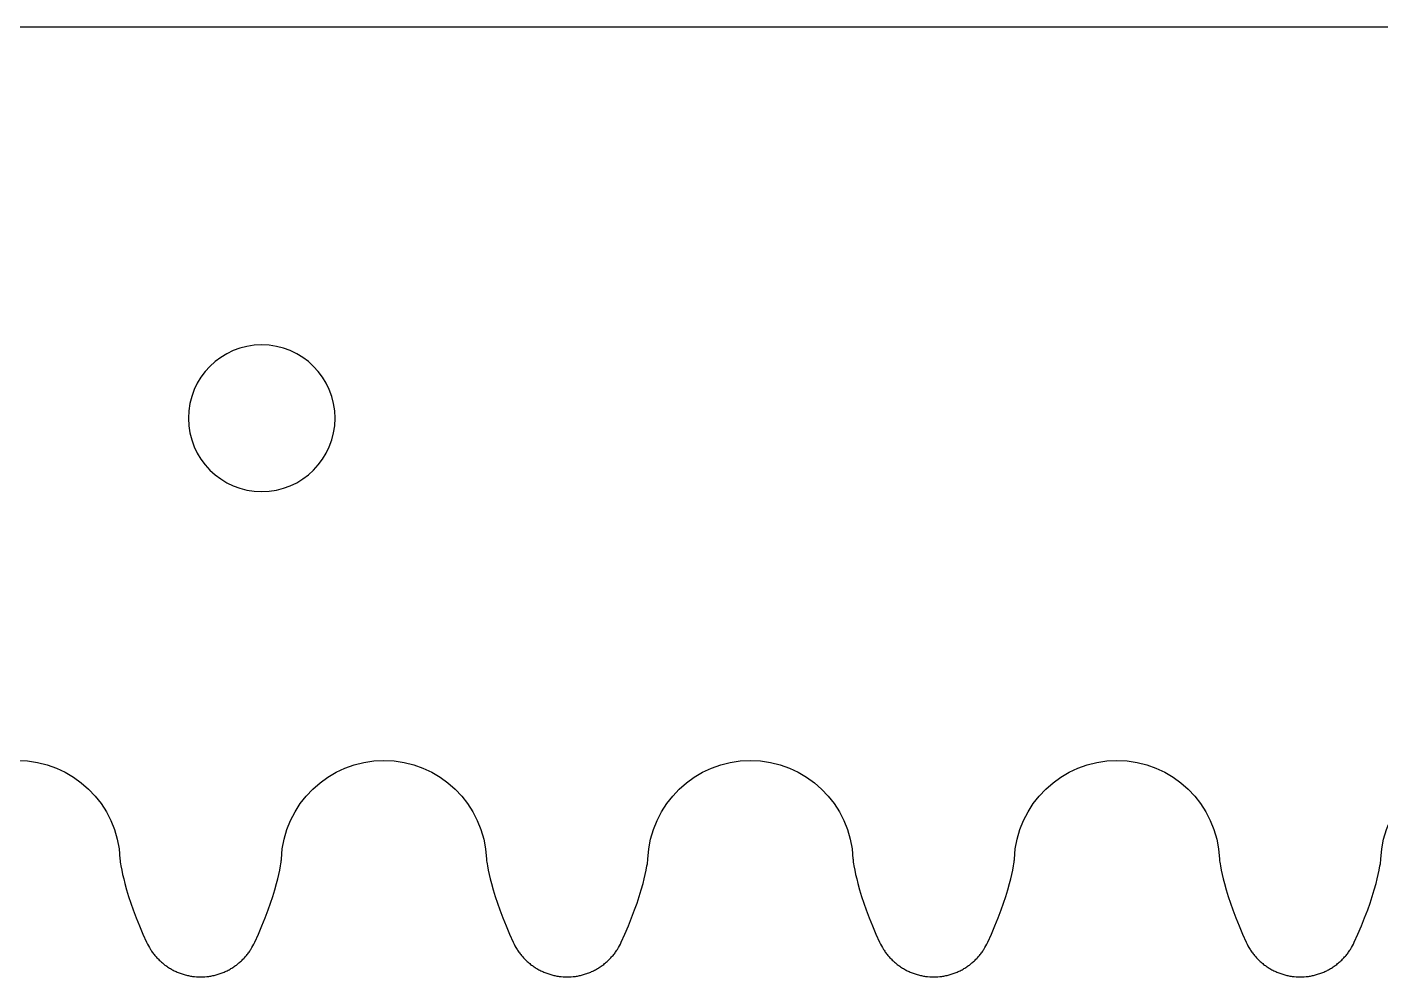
# Model space of a CAD drawing. Extents: x -1581 to -1270, y 120 to 168.
# Drawn here: x -1389.8 to -1362.09, y 149.02 to 168.45 of the extents above; entities that cross this region are included whole.
import ezdxf

# ---------------------------------------------------------------- set-up
doc = ezdxf.new("R2010")
doc.units = 0
doc.layers.add('V2_X8M8_BEARINGS', color=7, linetype='CONTINUOUS')

msp = doc.modelspace()

# ---------------------------------------------------------------- linework, layer by layer
at = {"layer": 'V2_X8M8_BEARINGS'}
for p, q in [((-1270.004, 168.445), (-1581.388, 168.445)), ((-1387.896, 151.427), (-1387.895, 151.412)), ((-1387.895, 151.412), (-1387.895, 151.403)), ((-1387.895, 151.403), (-1387.894, 151.398)), ((-1387.894, 151.398), (-1387.893, 151.39)), ((-1387.893, 151.39), (-1387.89, 151.366)), ((-1387.89, 151.366), (-1387.885, 151.331)), ((-1387.885, 151.331), (-1387.877, 151.285)), ((-1387.877, 151.285), (-1387.861, 151.199)), ((-1384.628, 151.199), (-1384.612, 151.285)), ((-1384.612, 151.285), (-1384.604, 151.331)), ((-1384.604, 151.331), (-1384.599, 151.366)), ((-1384.599, 151.366), (-1384.596, 151.39)), ((-1384.596, 151.39), (-1384.595, 151.398)), ((-1384.595, 151.398), (-1384.594, 151.403)), ((-1384.594, 151.412), (-1384.593, 151.427)), ((-1384.594, 151.403), (-1384.594, 151.412)), ((-1380.396, 151.427), (-1380.395, 151.412)), ((-1380.395, 151.412), (-1380.395, 151.403)), ((-1380.395, 151.403), (-1380.394, 151.398)), ((-1380.394, 151.398), (-1380.393, 151.39)), ((-1380.393, 151.39), (-1380.39, 151.366)), ((-1380.39, 151.366), (-1380.385, 151.331)), ((-1380.385, 151.331), (-1380.377, 151.285)), ((-1380.377, 151.285), (-1380.361, 151.199)), ((-1377.128, 151.199), (-1377.112, 151.285)), ((-1377.112, 151.285), (-1377.104, 151.331)), ((-1377.104, 151.331), (-1377.099, 151.366)), ((-1377.099, 151.366), (-1377.096, 151.39)), ((-1377.096, 151.39), (-1377.095, 151.398)), ((-1377.095, 151.398), (-1377.094, 151.403)), ((-1377.094, 151.412), (-1377.093, 151.427)), ((-1377.094, 151.403), (-1377.094, 151.412)), ((-1372.896, 151.427), (-1372.895, 151.412)), ((-1372.895, 151.412), (-1372.895, 151.403)), ((-1372.895, 151.403), (-1372.894, 151.398)), ((-1372.894, 151.398), (-1372.893, 151.39)), ((-1372.893, 151.39), (-1372.89, 151.366)), ((-1372.89, 151.366), (-1372.885, 151.331)), ((-1372.885, 151.331), (-1372.877, 151.285)), ((-1372.877, 151.285), (-1372.861, 151.199)), ((-1369.628, 151.199), (-1369.612, 151.285)), ((-1369.612, 151.285), (-1369.604, 151.331)), ((-1369.604, 151.331), (-1369.599, 151.366)), ((-1369.599, 151.366), (-1369.596, 151.39)), ((-1369.596, 151.39), (-1369.595, 151.398)), ((-1369.595, 151.398), (-1369.594, 151.403)), ((-1369.594, 151.412), (-1369.593, 151.427)), ((-1369.594, 151.403), (-1369.594, 151.412)), ((-1365.396, 151.427), (-1365.395, 151.412)), ((-1365.395, 151.412), (-1365.395, 151.403)), ((-1365.395, 151.403), (-1365.394, 151.398)), ((-1365.394, 151.398), (-1365.393, 151.39)), ((-1365.393, 151.39), (-1365.39, 151.366)), ((-1365.39, 151.366), (-1365.385, 151.331)), ((-1365.385, 151.331), (-1365.377, 151.285)), ((-1365.377, 151.285), (-1365.361, 151.199)), ((-1362.128, 151.199), (-1362.112, 151.285)), ((-1362.112, 151.285), (-1362.104, 151.331)), ((-1362.104, 151.331), (-1362.099, 151.366)), ((-1362.099, 151.366), (-1362.096, 151.39)), ((-1362.096, 151.39), (-1362.095, 151.398)), ((-1362.095, 151.398), (-1362.094, 151.403)), ((-1362.094, 151.412), (-1362.093, 151.427)), ((-1362.094, 151.403), (-1362.094, 151.412)), ((-1387.861, 151.199), (-1387.842, 151.11)), ((-1387.842, 151.11), (-1387.82, 151.02)), ((-1387.82, 151.02), (-1387.797, 150.928)), ((-1384.692, 150.928), (-1384.669, 151.02)), ((-1384.669, 151.02), (-1384.647, 151.11)), ((-1384.647, 151.11), (-1384.628, 151.199)), ((-1380.361, 151.199), (-1380.342, 151.11)), ((-1380.342, 151.11), (-1380.32, 151.02)), ((-1380.32, 151.02), (-1380.297, 150.928)), ((-1377.192, 150.928), (-1377.169, 151.02)), ((-1377.169, 151.02), (-1377.147, 151.11)), ((-1377.147, 151.11), (-1377.128, 151.199)), ((-1372.861, 151.199), (-1372.842, 151.11)), ((-1372.842, 151.11), (-1372.82, 151.02)), ((-1372.82, 151.02), (-1372.797, 150.928)), ((-1369.692, 150.928), (-1369.669, 151.02)), ((-1369.669, 151.02), (-1369.647, 151.11)), ((-1369.647, 151.11), (-1369.628, 151.199)), ((-1365.361, 151.199), (-1365.342, 151.11)), ((-1365.342, 151.11), (-1365.32, 151.02)), ((-1365.32, 151.02), (-1365.297, 150.928)), ((-1362.192, 150.928), (-1362.169, 151.02)), ((-1362.169, 151.02), (-1362.147, 151.11)), ((-1362.147, 151.11), (-1362.128, 151.199)), ((-1387.797, 150.928), (-1387.76, 150.797)), ((-1387.76, 150.797), (-1387.719, 150.663)), ((-1384.77, 150.663), (-1384.729, 150.797)), ((-1384.729, 150.797), (-1384.692, 150.928)), ((-1380.297, 150.928), (-1380.26, 150.797)), ((-1380.26, 150.797), (-1380.219, 150.663)), ((-1377.27, 150.663), (-1377.229, 150.797)), ((-1377.229, 150.797), (-1377.192, 150.928)), ((-1372.797, 150.928), (-1372.76, 150.797)), ((-1372.76, 150.797), (-1372.719, 150.663)), ((-1369.77, 150.663), (-1369.729, 150.797)), ((-1369.729, 150.797), (-1369.692, 150.928)), ((-1365.297, 150.928), (-1365.26, 150.797)), ((-1365.26, 150.797), (-1365.219, 150.663)), ((-1362.27, 150.663), (-1362.229, 150.797)), ((-1362.229, 150.797), (-1362.192, 150.928)), ((-1387.719, 150.663), (-1387.674, 150.527)), ((-1387.674, 150.527), (-1387.625, 150.389)), ((-1384.864, 150.389), (-1384.815, 150.527)), ((-1384.815, 150.527), (-1384.77, 150.663)), ((-1380.219, 150.663), (-1380.174, 150.527)), ((-1380.174, 150.527), (-1380.125, 150.389)), ((-1377.364, 150.389), (-1377.315, 150.527)), ((-1377.315, 150.527), (-1377.27, 150.663)), ((-1372.719, 150.663), (-1372.674, 150.527)), ((-1372.674, 150.527), (-1372.625, 150.389)), ((-1369.864, 150.389), (-1369.815, 150.527)), ((-1369.815, 150.527), (-1369.77, 150.663)), ((-1365.219, 150.663), (-1365.174, 150.527)), ((-1365.174, 150.527), (-1365.125, 150.389)), ((-1362.364, 150.389), (-1362.315, 150.527)), ((-1362.315, 150.527), (-1362.27, 150.663)), ((-1387.625, 150.389), (-1387.563, 150.223)), ((-1387.563, 150.223), (-1387.496, 150.058)), ((-1384.993, 150.058), (-1384.926, 150.223)), ((-1384.926, 150.223), (-1384.864, 150.389)), ((-1380.125, 150.389), (-1380.063, 150.223)), ((-1380.063, 150.223), (-1379.996, 150.058)), ((-1377.493, 150.058), (-1377.426, 150.223)), ((-1377.426, 150.223), (-1377.364, 150.389)), ((-1372.625, 150.389), (-1372.563, 150.223)), ((-1372.563, 150.223), (-1372.496, 150.058)), ((-1369.993, 150.058), (-1369.926, 150.223)), ((-1369.926, 150.223), (-1369.864, 150.389)), ((-1365.125, 150.389), (-1365.063, 150.223)), ((-1365.063, 150.223), (-1364.996, 150.058)), ((-1362.493, 150.058), (-1362.426, 150.223)), ((-1362.426, 150.223), (-1362.364, 150.389)), ((-1387.496, 150.058), (-1387.426, 149.892)), ((-1387.426, 149.892), (-1387.351, 149.725)), ((-1385.138, 149.725), (-1385.063, 149.892)), ((-1385.063, 149.892), (-1384.993, 150.058)), ((-1379.996, 150.058), (-1379.926, 149.892)), ((-1379.926, 149.892), (-1379.851, 149.725)), ((-1377.638, 149.725), (-1377.563, 149.892)), ((-1377.563, 149.892), (-1377.493, 150.058)), ((-1372.496, 150.058), (-1372.426, 149.892)), ((-1372.426, 149.892), (-1372.351, 149.725)), ((-1370.138, 149.725), (-1370.063, 149.892)), ((-1370.063, 149.892), (-1369.993, 150.058)), ((-1364.996, 150.058), (-1364.926, 149.892)), ((-1364.926, 149.892), (-1364.851, 149.725)), ((-1362.638, 149.725), (-1362.563, 149.892)), ((-1362.563, 149.892), (-1362.493, 150.058)), ((-1387.351, 149.725), (-1387.333, 149.688)), ((-1387.333, 149.688), (-1387.314, 149.651)), ((-1387.314, 149.651), (-1387.293, 149.615)), ((-1387.293, 149.615), (-1387.271, 149.579)), ((-1385.218, 149.579), (-1385.196, 149.615)), ((-1385.196, 149.615), (-1385.175, 149.651)), ((-1385.175, 149.651), (-1385.156, 149.688)), ((-1385.156, 149.688), (-1385.138, 149.725)), ((-1379.851, 149.725), (-1379.833, 149.688)), ((-1379.833, 149.688), (-1379.814, 149.651)), ((-1379.814, 149.651), (-1379.793, 149.615)), ((-1379.793, 149.615), (-1379.771, 149.579)), ((-1377.718, 149.579), (-1377.696, 149.615)), ((-1377.696, 149.615), (-1377.675, 149.651)), ((-1377.675, 149.651), (-1377.656, 149.688)), ((-1377.656, 149.688), (-1377.638, 149.725)), ((-1372.351, 149.725), (-1372.333, 149.688)), ((-1372.333, 149.688), (-1372.314, 149.651)), ((-1372.314, 149.651), (-1372.293, 149.615)), ((-1372.293, 149.615), (-1372.271, 149.579)), ((-1370.218, 149.579), (-1370.196, 149.615)), ((-1370.196, 149.615), (-1370.175, 149.651)), ((-1370.175, 149.651), (-1370.156, 149.688)), ((-1370.156, 149.688), (-1370.138, 149.725)), ((-1364.851, 149.725), (-1364.833, 149.688)), ((-1364.833, 149.688), (-1364.814, 149.651)), ((-1364.814, 149.651), (-1364.793, 149.615)), ((-1364.793, 149.615), (-1364.771, 149.579)), ((-1362.718, 149.579), (-1362.696, 149.615)), ((-1362.696, 149.615), (-1362.675, 149.651)), ((-1362.675, 149.651), (-1362.656, 149.688)), ((-1362.656, 149.688), (-1362.638, 149.725)), ((-1387.271, 149.579), (-1387.26, 149.561)), ((-1387.26, 149.561), (-1387.248, 149.543)), ((-1387.248, 149.543), (-1387.235, 149.525)), ((-1387.235, 149.525), (-1387.223, 149.508)), ((-1387.223, 149.508), (-1387.21, 149.491)), ((-1387.21, 149.491), (-1387.196, 149.474)), ((-1387.196, 149.474), (-1387.182, 149.457)), ((-1387.182, 149.457), (-1387.168, 149.44)), ((-1387.168, 149.44), (-1387.154, 149.424)), ((-1387.154, 149.424), (-1387.139, 149.408)), ((-1387.139, 149.408), (-1387.124, 149.392)), ((-1387.124, 149.392), (-1387.109, 149.376)), ((-1387.109, 149.376), (-1387.093, 149.36)), ((-1387.093, 149.36), (-1387.077, 149.345)), ((-1387.077, 149.345), (-1387.061, 149.33)), ((-1387.061, 149.33), (-1387.044, 149.315)), ((-1385.445, 149.315), (-1385.428, 149.33)), ((-1385.428, 149.33), (-1385.412, 149.345)), ((-1385.412, 149.345), (-1385.396, 149.36)), ((-1385.396, 149.36), (-1385.38, 149.376)), ((-1385.38, 149.376), (-1385.365, 149.392)), ((-1385.365, 149.392), (-1385.35, 149.408)), ((-1385.35, 149.408), (-1385.335, 149.424)), ((-1385.335, 149.424), (-1385.321, 149.44)), ((-1385.321, 149.44), (-1385.307, 149.457)), ((-1385.307, 149.457), (-1385.293, 149.474)), ((-1385.293, 149.474), (-1385.279, 149.491)), ((-1385.279, 149.491), (-1385.266, 149.508)), ((-1385.266, 149.508), (-1385.254, 149.525)), ((-1385.254, 149.525), (-1385.241, 149.543)), ((-1385.241, 149.543), (-1385.229, 149.561)), ((-1385.229, 149.561), (-1385.218, 149.579)), ((-1379.771, 149.579), (-1379.76, 149.561)), ((-1379.76, 149.561), (-1379.748, 149.543)), ((-1379.748, 149.543), (-1379.735, 149.525)), ((-1379.735, 149.525), (-1379.723, 149.508)), ((-1379.723, 149.508), (-1379.71, 149.491)), ((-1379.71, 149.491), (-1379.696, 149.474)), ((-1379.696, 149.474), (-1379.682, 149.457)), ((-1379.682, 149.457), (-1379.668, 149.44)), ((-1379.668, 149.44), (-1379.654, 149.424)), ((-1379.654, 149.424), (-1379.639, 149.408)), ((-1379.639, 149.408), (-1379.624, 149.392)), ((-1379.624, 149.392), (-1379.609, 149.376)), ((-1379.609, 149.376), (-1379.593, 149.36)), ((-1379.593, 149.36), (-1379.577, 149.345)), ((-1379.577, 149.345), (-1379.561, 149.33)), ((-1379.561, 149.33), (-1379.544, 149.315)), ((-1377.945, 149.315), (-1377.928, 149.33)), ((-1377.928, 149.33), (-1377.912, 149.345)), ((-1377.912, 149.345), (-1377.896, 149.36)), ((-1377.896, 149.36), (-1377.88, 149.376)), ((-1377.88, 149.376), (-1377.865, 149.392)), ((-1377.865, 149.392), (-1377.85, 149.408)), ((-1377.85, 149.408), (-1377.835, 149.424)), ((-1377.835, 149.424), (-1377.821, 149.44)), ((-1377.821, 149.44), (-1377.807, 149.457)), ((-1377.807, 149.457), (-1377.793, 149.474)), ((-1377.793, 149.474), (-1377.779, 149.491)), ((-1377.779, 149.491), (-1377.766, 149.508)), ((-1377.766, 149.508), (-1377.754, 149.525)), ((-1377.754, 149.525), (-1377.741, 149.543)), ((-1377.741, 149.543), (-1377.729, 149.561)), ((-1377.729, 149.561), (-1377.718, 149.579)), ((-1372.271, 149.579), (-1372.26, 149.561)), ((-1372.26, 149.561), (-1372.248, 149.543)), ((-1372.248, 149.543), (-1372.235, 149.525)), ((-1372.235, 149.525), (-1372.223, 149.508)), ((-1372.223, 149.508), (-1372.21, 149.491)), ((-1372.21, 149.491), (-1372.196, 149.474)), ((-1372.196, 149.474), (-1372.182, 149.457)), ((-1372.182, 149.457), (-1372.168, 149.44)), ((-1372.168, 149.44), (-1372.154, 149.424)), ((-1372.154, 149.424), (-1372.139, 149.408)), ((-1372.139, 149.408), (-1372.124, 149.392)), ((-1372.124, 149.392), (-1372.109, 149.376)), ((-1372.109, 149.376), (-1372.093, 149.36)), ((-1372.093, 149.36), (-1372.077, 149.345)), ((-1372.077, 149.345), (-1372.061, 149.33)), ((-1372.061, 149.33), (-1372.044, 149.315)), ((-1370.445, 149.315), (-1370.428, 149.33)), ((-1370.428, 149.33), (-1370.412, 149.345)), ((-1370.412, 149.345), (-1370.396, 149.36)), ((-1370.396, 149.36), (-1370.38, 149.376)), ((-1370.38, 149.376), (-1370.365, 149.392)), ((-1370.365, 149.392), (-1370.35, 149.408)), ((-1370.35, 149.408), (-1370.335, 149.424)), ((-1370.335, 149.424), (-1370.321, 149.44)), ((-1370.321, 149.44), (-1370.307, 149.457)), ((-1370.307, 149.457), (-1370.293, 149.474)), ((-1370.293, 149.474), (-1370.279, 149.491)), ((-1370.279, 149.491), (-1370.266, 149.508)), ((-1370.266, 149.508), (-1370.254, 149.525)), ((-1370.254, 149.525), (-1370.241, 149.543)), ((-1370.241, 149.543), (-1370.229, 149.561)), ((-1370.229, 149.561), (-1370.218, 149.579)), ((-1364.771, 149.579), (-1364.76, 149.561)), ((-1364.76, 149.561), (-1364.748, 149.543)), ((-1364.748, 149.543), (-1364.735, 149.525)), ((-1364.735, 149.525), (-1364.723, 149.508)), ((-1364.723, 149.508), (-1364.71, 149.491)), ((-1364.71, 149.491), (-1364.696, 149.474)), ((-1364.696, 149.474), (-1364.682, 149.457)), ((-1364.682, 149.457), (-1364.668, 149.44)), ((-1364.668, 149.44), (-1364.654, 149.424)), ((-1364.654, 149.424), (-1364.639, 149.408)), ((-1364.639, 149.408), (-1364.624, 149.392)), ((-1364.624, 149.392), (-1364.609, 149.376)), ((-1364.609, 149.376), (-1364.593, 149.36)), ((-1364.593, 149.36), (-1364.577, 149.345)), ((-1364.577, 149.345), (-1364.561, 149.33)), ((-1364.561, 149.33), (-1364.544, 149.315)), ((-1362.945, 149.315), (-1362.928, 149.33)), ((-1362.928, 149.33), (-1362.912, 149.345)), ((-1362.912, 149.345), (-1362.896, 149.36)), ((-1362.896, 149.36), (-1362.88, 149.376)), ((-1362.88, 149.376), (-1362.865, 149.392)), ((-1362.865, 149.392), (-1362.85, 149.408)), ((-1362.85, 149.408), (-1362.835, 149.424)), ((-1362.835, 149.424), (-1362.821, 149.44)), ((-1362.821, 149.44), (-1362.807, 149.457)), ((-1362.807, 149.457), (-1362.793, 149.474)), ((-1362.793, 149.474), (-1362.779, 149.491)), ((-1362.779, 149.491), (-1362.766, 149.508)), ((-1362.766, 149.508), (-1362.754, 149.525)), ((-1362.754, 149.525), (-1362.741, 149.543)), ((-1362.741, 149.543), (-1362.729, 149.561)), ((-1362.729, 149.561), (-1362.718, 149.579)), ((-1387.044, 149.315), (-1387.027, 149.301)), ((-1387.027, 149.301), (-1387.01, 149.287)), ((-1387.01, 149.287), (-1386.993, 149.273)), ((-1386.993, 149.273), (-1386.975, 149.259)), ((-1386.975, 149.259), (-1386.957, 149.246)), ((-1386.957, 149.246), (-1386.939, 149.233)), ((-1386.939, 149.233), (-1386.921, 149.221)), ((-1386.921, 149.221), (-1386.902, 149.209)), ((-1386.902, 149.209), (-1386.883, 149.197)), ((-1386.883, 149.197), (-1386.864, 149.185)), ((-1386.864, 149.185), (-1386.845, 149.174)), ((-1386.845, 149.174), (-1386.825, 149.163)), ((-1386.825, 149.163), (-1386.805, 149.153)), ((-1386.805, 149.153), (-1386.786, 149.143)), ((-1386.786, 149.143), (-1386.766, 149.133)), ((-1386.766, 149.133), (-1386.745, 149.124)), ((-1386.745, 149.124), (-1386.725, 149.115)), ((-1386.725, 149.115), (-1386.705, 149.106)), ((-1386.705, 149.106), (-1386.684, 149.098)), ((-1386.684, 149.098), (-1386.664, 149.09)), ((-1386.664, 149.09), (-1386.643, 149.083)), ((-1386.643, 149.083), (-1386.622, 149.076)), ((-1386.622, 149.076), (-1386.601, 149.069)), ((-1386.601, 149.069), (-1386.58, 149.063)), ((-1386.58, 149.063), (-1386.559, 149.057)), ((-1386.559, 149.057), (-1386.538, 149.052)), ((-1386.538, 149.052), (-1386.517, 149.047)), ((-1385.972, 149.047), (-1385.951, 149.052)), ((-1385.951, 149.052), (-1385.93, 149.057)), ((-1385.93, 149.057), (-1385.909, 149.063)), ((-1385.909, 149.063), (-1385.888, 149.069)), ((-1385.888, 149.069), (-1385.867, 149.076)), ((-1385.867, 149.076), (-1385.846, 149.083)), ((-1385.846, 149.083), (-1385.826, 149.09)), ((-1385.826, 149.09), (-1385.805, 149.098)), ((-1385.805, 149.098), (-1385.784, 149.106)), ((-1385.784, 149.106), (-1385.764, 149.115)), ((-1385.764, 149.115), (-1385.744, 149.124)), ((-1385.744, 149.124), (-1385.723, 149.133)), ((-1385.723, 149.133), (-1385.703, 149.143)), ((-1385.703, 149.143), (-1385.684, 149.153)), ((-1385.684, 149.153), (-1385.664, 149.163)), ((-1385.664, 149.163), (-1385.644, 149.174)), ((-1385.644, 149.174), (-1385.625, 149.185)), ((-1385.625, 149.185), (-1385.606, 149.197)), ((-1385.606, 149.197), (-1385.587, 149.209)), ((-1385.587, 149.209), (-1385.569, 149.221)), ((-1385.569, 149.221), (-1385.55, 149.233)), ((-1385.55, 149.233), (-1385.532, 149.246)), ((-1385.532, 149.246), (-1385.514, 149.259)), ((-1385.514, 149.259), (-1385.496, 149.273)), ((-1385.496, 149.273), (-1385.479, 149.287)), ((-1385.479, 149.287), (-1385.462, 149.301)), ((-1385.462, 149.301), (-1385.445, 149.315)), ((-1379.544, 149.315), (-1379.527, 149.301)), ((-1379.527, 149.301), (-1379.51, 149.287)), ((-1379.51, 149.287), (-1379.493, 149.273)), ((-1379.493, 149.273), (-1379.475, 149.259)), ((-1379.475, 149.259), (-1379.457, 149.246)), ((-1379.457, 149.246), (-1379.439, 149.233)), ((-1379.439, 149.233), (-1379.421, 149.221)), ((-1379.421, 149.221), (-1379.402, 149.209)), ((-1379.402, 149.209), (-1379.383, 149.197)), ((-1379.383, 149.197), (-1379.364, 149.185)), ((-1379.364, 149.185), (-1379.345, 149.174)), ((-1379.345, 149.174), (-1379.325, 149.163)), ((-1379.325, 149.163), (-1379.305, 149.153)), ((-1379.305, 149.153), (-1379.286, 149.143)), ((-1379.286, 149.143), (-1379.266, 149.133)), ((-1379.266, 149.133), (-1379.245, 149.124)), ((-1379.245, 149.124), (-1379.225, 149.115)), ((-1379.225, 149.115), (-1379.205, 149.106)), ((-1379.205, 149.106), (-1379.184, 149.098)), ((-1379.184, 149.098), (-1379.164, 149.09)), ((-1379.164, 149.09), (-1379.143, 149.083)), ((-1379.143, 149.083), (-1379.122, 149.076)), ((-1379.122, 149.076), (-1379.101, 149.069)), ((-1379.101, 149.069), (-1379.08, 149.063)), ((-1379.08, 149.063), (-1379.059, 149.057)), ((-1379.059, 149.057), (-1379.038, 149.052)), ((-1379.038, 149.052), (-1379.017, 149.047)), ((-1378.472, 149.047), (-1378.451, 149.052)), ((-1378.451, 149.052), (-1378.43, 149.057)), ((-1378.43, 149.057), (-1378.409, 149.063)), ((-1378.409, 149.063), (-1378.388, 149.069)), ((-1378.388, 149.069), (-1378.367, 149.076)), ((-1378.367, 149.076), (-1378.346, 149.083)), ((-1378.346, 149.083), (-1378.326, 149.09)), ((-1378.326, 149.09), (-1378.305, 149.098)), ((-1378.305, 149.098), (-1378.284, 149.106)), ((-1378.284, 149.106), (-1378.264, 149.115)), ((-1378.264, 149.115), (-1378.244, 149.124)), ((-1378.244, 149.124), (-1378.223, 149.133)), ((-1378.223, 149.133), (-1378.203, 149.143)), ((-1378.203, 149.143), (-1378.184, 149.153)), ((-1378.184, 149.153), (-1378.164, 149.163)), ((-1378.164, 149.163), (-1378.144, 149.174)), ((-1378.144, 149.174), (-1378.125, 149.185)), ((-1378.125, 149.185), (-1378.106, 149.197)), ((-1378.106, 149.197), (-1378.087, 149.209)), ((-1378.087, 149.209), (-1378.069, 149.221)), ((-1378.069, 149.221), (-1378.05, 149.233)), ((-1378.05, 149.233), (-1378.032, 149.246)), ((-1378.032, 149.246), (-1378.014, 149.259)), ((-1378.014, 149.259), (-1377.996, 149.273)), ((-1377.996, 149.273), (-1377.979, 149.287)), ((-1377.979, 149.287), (-1377.962, 149.301)), ((-1377.962, 149.301), (-1377.945, 149.315)), ((-1372.044, 149.315), (-1372.027, 149.301)), ((-1372.027, 149.301), (-1372.01, 149.287)), ((-1372.01, 149.287), (-1371.993, 149.273)), ((-1371.993, 149.273), (-1371.975, 149.259)), ((-1371.975, 149.259), (-1371.957, 149.246)), ((-1371.957, 149.246), (-1371.939, 149.233)), ((-1371.939, 149.233), (-1371.921, 149.221)), ((-1371.921, 149.221), (-1371.902, 149.209)), ((-1371.902, 149.209), (-1371.883, 149.197)), ((-1371.883, 149.197), (-1371.864, 149.185)), ((-1371.864, 149.185), (-1371.845, 149.174)), ((-1371.845, 149.174), (-1371.825, 149.163)), ((-1371.825, 149.163), (-1371.805, 149.153)), ((-1371.805, 149.153), (-1371.786, 149.143)), ((-1371.786, 149.143), (-1371.766, 149.133)), ((-1371.766, 149.133), (-1371.745, 149.124)), ((-1371.745, 149.124), (-1371.725, 149.115)), ((-1371.725, 149.115), (-1371.705, 149.106)), ((-1371.705, 149.106), (-1371.684, 149.098)), ((-1371.684, 149.098), (-1371.664, 149.09)), ((-1371.664, 149.09), (-1371.643, 149.083)), ((-1371.643, 149.083), (-1371.622, 149.076)), ((-1371.622, 149.076), (-1371.601, 149.069)), ((-1371.601, 149.069), (-1371.58, 149.063)), ((-1371.58, 149.063), (-1371.559, 149.057)), ((-1371.559, 149.057), (-1371.538, 149.052)), ((-1371.538, 149.052), (-1371.517, 149.047)), ((-1370.972, 149.047), (-1370.951, 149.052)), ((-1370.951, 149.052), (-1370.93, 149.057)), ((-1370.93, 149.057), (-1370.909, 149.063)), ((-1370.909, 149.063), (-1370.888, 149.069)), ((-1370.888, 149.069), (-1370.867, 149.076)), ((-1370.867, 149.076), (-1370.846, 149.083)), ((-1370.846, 149.083), (-1370.826, 149.09)), ((-1370.826, 149.09), (-1370.805, 149.098)), ((-1370.805, 149.098), (-1370.784, 149.106)), ((-1370.784, 149.106), (-1370.764, 149.115)), ((-1370.764, 149.115), (-1370.744, 149.124)), ((-1370.744, 149.124), (-1370.723, 149.133)), ((-1370.723, 149.133), (-1370.703, 149.143)), ((-1370.703, 149.143), (-1370.684, 149.153)), ((-1370.684, 149.153), (-1370.664, 149.163)), ((-1370.664, 149.163), (-1370.644, 149.174)), ((-1370.644, 149.174), (-1370.625, 149.185)), ((-1370.625, 149.185), (-1370.606, 149.197)), ((-1370.606, 149.197), (-1370.587, 149.209)), ((-1370.587, 149.209), (-1370.568, 149.221)), ((-1370.568, 149.221), (-1370.55, 149.233)), ((-1370.55, 149.233), (-1370.532, 149.246)), ((-1370.532, 149.246), (-1370.514, 149.259)), ((-1370.514, 149.259), (-1370.496, 149.273)), ((-1370.496, 149.273), (-1370.479, 149.287)), ((-1370.479, 149.287), (-1370.462, 149.301)), ((-1370.462, 149.301), (-1370.445, 149.315)), ((-1364.544, 149.315), (-1364.527, 149.301)), ((-1364.527, 149.301), (-1364.51, 149.287)), ((-1364.51, 149.287), (-1364.493, 149.273)), ((-1364.493, 149.273), (-1364.475, 149.259)), ((-1364.475, 149.259), (-1364.457, 149.246)), ((-1364.457, 149.246), (-1364.439, 149.233)), ((-1364.439, 149.233), (-1364.421, 149.221)), ((-1364.421, 149.221), (-1364.402, 149.209)), ((-1364.402, 149.209), (-1364.383, 149.197)), ((-1364.383, 149.197), (-1364.364, 149.185)), ((-1364.364, 149.185), (-1364.345, 149.174)), ((-1364.345, 149.174), (-1364.325, 149.163)), ((-1364.325, 149.163), (-1364.305, 149.153)), ((-1364.305, 149.153), (-1364.286, 149.143)), ((-1364.286, 149.143), (-1364.266, 149.133)), ((-1364.266, 149.133), (-1364.245, 149.124)), ((-1364.245, 149.124), (-1364.225, 149.115)), ((-1364.225, 149.115), (-1364.205, 149.106)), ((-1364.205, 149.106), (-1364.184, 149.098)), ((-1364.184, 149.098), (-1364.164, 149.09)), ((-1364.164, 149.09), (-1364.143, 149.083)), ((-1364.143, 149.083), (-1364.122, 149.076)), ((-1364.122, 149.076), (-1364.101, 149.069)), ((-1364.101, 149.069), (-1364.08, 149.063)), ((-1364.08, 149.063), (-1364.059, 149.057)), ((-1364.059, 149.057), (-1364.038, 149.052)), ((-1364.038, 149.052), (-1364.017, 149.047)), ((-1363.472, 149.047), (-1363.451, 149.052)), ((-1363.451, 149.052), (-1363.43, 149.057)), ((-1363.43, 149.057), (-1363.409, 149.063)), ((-1363.409, 149.063), (-1363.388, 149.069)), ((-1363.388, 149.069), (-1363.367, 149.076)), ((-1363.367, 149.076), (-1363.346, 149.083)), ((-1363.346, 149.083), (-1363.325, 149.09)), ((-1363.325, 149.09), (-1363.305, 149.098)), ((-1363.305, 149.098), (-1363.284, 149.106)), ((-1363.284, 149.106), (-1363.264, 149.115)), ((-1363.264, 149.115), (-1363.244, 149.124)), ((-1363.244, 149.124), (-1363.223, 149.133)), ((-1363.223, 149.133), (-1363.203, 149.143)), ((-1363.203, 149.143), (-1363.184, 149.153)), ((-1363.184, 149.153), (-1363.164, 149.163)), ((-1363.164, 149.163), (-1363.144, 149.174)), ((-1363.144, 149.174), (-1363.125, 149.185)), ((-1363.125, 149.185), (-1363.106, 149.197)), ((-1363.106, 149.197), (-1363.087, 149.209)), ((-1363.087, 149.209), (-1363.068, 149.221)), ((-1363.068, 149.221), (-1363.05, 149.233)), ((-1363.05, 149.233), (-1363.032, 149.246)), ((-1363.032, 149.246), (-1363.014, 149.259)), ((-1363.014, 149.259), (-1362.996, 149.273)), ((-1362.996, 149.273), (-1362.979, 149.287)), ((-1362.979, 149.287), (-1362.962, 149.301)), ((-1362.962, 149.301), (-1362.945, 149.315)), ((-1386.517, 149.047), (-1386.496, 149.042)), ((-1386.496, 149.042), (-1386.475, 149.038)), ((-1386.475, 149.038), (-1386.454, 149.034)), ((-1386.454, 149.034), (-1386.432, 149.031)), ((-1386.432, 149.031), (-1386.411, 149.027)), ((-1386.411, 149.027), (-1386.369, 149.022)), ((-1386.369, 149.022), (-1386.327, 149.019)), ((-1386.327, 149.019), (-1386.286, 149.017)), ((-1386.286, 149.017), (-1386.245, 149.016)), ((-1386.245, 149.016), (-1386.203, 149.017)), ((-1386.203, 149.017), (-1386.162, 149.019)), ((-1386.162, 149.019), (-1386.12, 149.022)), ((-1386.12, 149.022), (-1386.078, 149.027)), ((-1386.078, 149.027), (-1386.057, 149.031)), ((-1386.057, 149.031), (-1386.035, 149.034)), ((-1386.035, 149.034), (-1386.014, 149.038)), ((-1386.014, 149.038), (-1385.993, 149.042)), ((-1385.993, 149.042), (-1385.972, 149.047)), ((-1379.017, 149.047), (-1378.996, 149.042)), ((-1378.996, 149.042), (-1378.975, 149.038)), ((-1378.975, 149.038), (-1378.954, 149.034)), ((-1378.954, 149.034), (-1378.932, 149.031)), ((-1378.932, 149.031), (-1378.911, 149.027)), ((-1378.911, 149.027), (-1378.869, 149.022)), ((-1378.869, 149.022), (-1378.827, 149.019)), ((-1378.827, 149.019), (-1378.786, 149.017)), ((-1378.786, 149.017), (-1378.745, 149.016)), ((-1378.745, 149.016), (-1378.703, 149.017)), ((-1378.703, 149.017), (-1378.662, 149.019)), ((-1378.662, 149.019), (-1378.62, 149.022)), ((-1378.62, 149.022), (-1378.578, 149.027)), ((-1378.578, 149.027), (-1378.557, 149.031)), ((-1378.557, 149.031), (-1378.535, 149.034)), ((-1378.535, 149.034), (-1378.514, 149.038)), ((-1378.514, 149.038), (-1378.493, 149.042)), ((-1378.493, 149.042), (-1378.472, 149.047)), ((-1371.517, 149.047), (-1371.496, 149.042)), ((-1371.496, 149.042), (-1371.475, 149.038)), ((-1371.475, 149.038), (-1371.454, 149.034)), ((-1371.454, 149.034), (-1371.432, 149.031)), ((-1371.432, 149.031), (-1371.411, 149.027)), ((-1371.411, 149.027), (-1371.369, 149.022)), ((-1371.369, 149.022), (-1371.327, 149.019)), ((-1371.327, 149.019), (-1371.286, 149.017)), ((-1371.286, 149.017), (-1371.245, 149.016)), ((-1371.245, 149.016), (-1371.203, 149.017)), ((-1371.203, 149.017), (-1371.162, 149.019)), ((-1371.162, 149.019), (-1371.12, 149.022)), ((-1371.12, 149.022), (-1371.078, 149.027)), ((-1371.078, 149.027), (-1371.057, 149.031)), ((-1371.057, 149.031), (-1371.035, 149.034)), ((-1371.035, 149.034), (-1371.014, 149.038)), ((-1371.014, 149.038), (-1370.993, 149.042)), ((-1370.993, 149.042), (-1370.972, 149.047)), ((-1364.017, 149.047), (-1363.996, 149.042)), ((-1363.996, 149.042), (-1363.975, 149.038)), ((-1363.975, 149.038), (-1363.954, 149.034)), ((-1363.954, 149.034), (-1363.932, 149.031)), ((-1363.932, 149.031), (-1363.911, 149.027)), ((-1363.911, 149.027), (-1363.869, 149.022)), ((-1363.869, 149.022), (-1363.827, 149.019)), ((-1363.827, 149.019), (-1363.786, 149.017)), ((-1363.786, 149.017), (-1363.745, 149.016)), ((-1363.745, 149.016), (-1363.703, 149.017)), ((-1363.703, 149.017), (-1363.662, 149.019)), ((-1363.662, 149.019), (-1363.62, 149.022)), ((-1363.62, 149.022), (-1363.578, 149.027)), ((-1363.578, 149.027), (-1363.557, 149.031)), ((-1363.557, 149.031), (-1363.535, 149.034)), ((-1363.535, 149.034), (-1363.514, 149.038)), ((-1363.514, 149.038), (-1363.493, 149.042)), ((-1363.493, 149.042), (-1363.472, 149.047))]:
    msp.add_line(p, q, dxfattribs=at)
at = {"layer": 'V2_X8M8_BEARINGS', "extrusion": (0, 0, -1)}
msp.add_circle((1384.995, 160.445), 1.5, dxfattribs=at)
for centre in [(1389.995, 151.345), (1382.495, 151.345), (1374.995, 151.345), (1367.495, 151.345), (1359.995, 151.345)]:
    msp.add_arc(centre, 2.1, 2.2217, 177.7783, dxfattribs=at)

doc.saveas('drawing.dxf')
